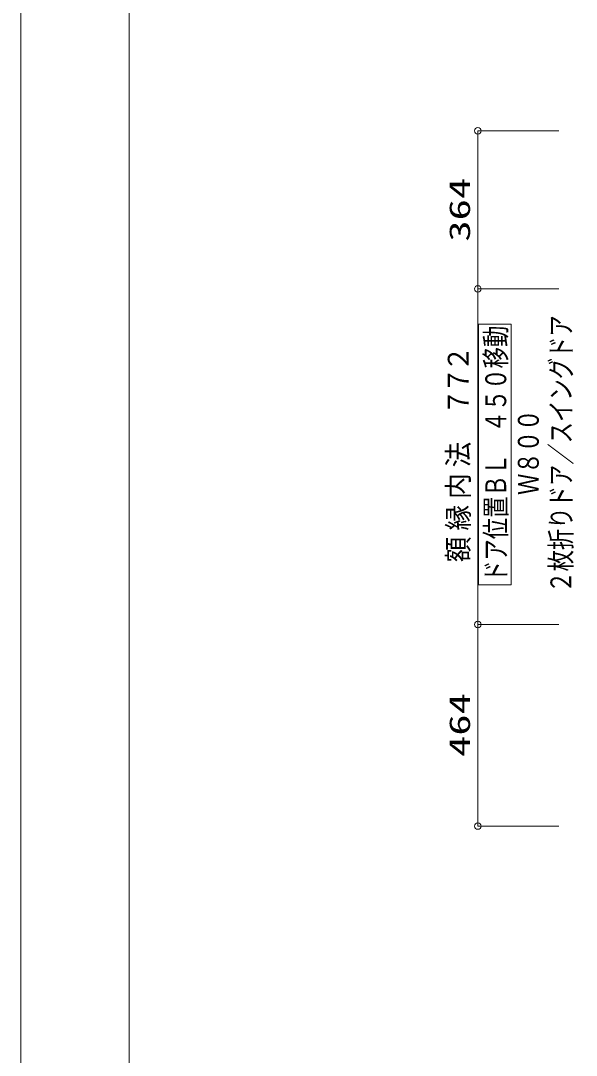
# Model space of a CAD drawing. Units: millimetres on the paper. Extents: x -305 to 305, y -152 to 152.
# Drawn here: x -301 to -249.9, y 0 to 95.2 of the extents above; entities that cross this region are included whole.
import ezdxf
from ezdxf.enums import TextEntityAlignment as Align

# ---------------------------------------------------------------- set-up
doc = ezdxf.new("R2010")
doc.units = ezdxf.units.MM
for name, color, linetype, lineweight in [('0-0_0', 7, 'Continuous', 9), ('0-1_VIEW0001', 7, 'Continuous', 9), ('0-3_図面枠', 3, 'Continuous', 9), ('0-4_DEFPOINTS', 7, 'Continuous', 9)]:
    doc.layers.add(name, color=color, linetype=linetype, lineweight=lineweight)
doc.styles.add('ＭＳ ゴシック', font='')
doc.styles.get('ＭＳ ゴシック').set_extended_font_data('MS Gothic')

# ---------------------------------------------------------------- blocks, each defined once
blk = doc.blocks.new('_ORIGIN')
at = {"layer": '0-0_0'}
blk.add_line((0, 0), (-1, 0), dxfattribs=at)
blk.add_circle((0, 0), 0.5, dxfattribs=at)

msp = doc.modelspace()

# ---------------------------------------------------------------- linework, layer by layer
at = {"layer": '0-0_0', "color": 4}
msp.add_line((-291.017, 134.963), (-291.017, -138.498), dxfattribs=at)
at = {"layer": '0-1_VIEW0001'}
for p, q in [((-251.471, 85.103), (-258.931, 85.103)), ((-258.931, 71.143), (-258.931, 84.503)), ((-251.471, 70.543), (-258.931, 70.543)), ((-251.471, 70.543), (-258.931, 70.543)), ((-258.931, 40.263), (-258.931, 69.943)), ((-255.861, 67.294), (-258.861, 67.294)), ((-258.861, 43.294), (-258.861, 67.294)), ((-255.861, 43.294), (-255.861, 67.294)), ((-255.861, 43.294), (-258.861, 43.294)), ((-251.471, 39.663), (-258.931, 39.663)), ((-251.471, 39.663), (-258.931, 39.663)), ((-258.931, 21.703), (-258.931, 39.063)), ((-251.471, 21.103), (-258.931, 21.103))]:
    msp.add_line(p, q, dxfattribs=at)
at = {"layer": '0-3_図面枠'}
msp.add_lwpolyline([(-291.017, -138.498), (108.983, -138.498), (108.983, 138.502), (-291.017, 138.502)], close=True, dxfattribs=at)
at = {"layer": '0-4_DEFPOINTS'}
msp.add_line((-301.017, -148.498), (-301.017, 148.502), dxfattribs=at)

# ---------------------------------------------------------------- block references
at = {"layer": '0-1_VIEW0001', "xscale": 0.6, "yscale": 0.6}
for p, rotation in [((-258.931, 85.103), 90), ((-258.931, 70.543), 270), ((-258.931, 70.543), 90), ((-258.931, 39.663), 270), ((-258.931, 39.663), 90), ((-258.931, 21.103), 270)]:
    msp.add_blockref('_ORIGIN', p, dxfattribs=dict(at, rotation=rotation))

# ---------------------------------------------------------------- texts
at = {"layer": '0-1_VIEW0001', "style": 'ＭＳ ゴシック'}
for s, width, p in [('364', 1.5, (-259.07, 74.897)), ('２枚折りドア／スイングドア', 0.75, (-249.747, 42.579)), ('ドア位置ＢＬ\u3000４５０移動', 0.75, (-255.741, 43.579)), ('２', 0.9, (-259.197, 62.937)), ('７', 0.9, (-259.197, 60.949)), ('７', 0.9, (-259.197, 58.961)), ('Ｗ８００', 0.75, (-252.744, 51.579)), ('法', 0.9, (-259.197, 54.121)), ('内', 0.9, (-259.197, 51.213)), ('縁', 0.9, (-259.197, 48.305)), ('額', 0.9, (-259.197, 45.397)), ('464', 1.5, (-259.07, 27.469))]:
    msp.add_text(s, height=1.921, rotation=90, dxfattribs=dict(at, width=width)).set_placement(p, align=Align.BOTTOM_LEFT)

doc.saveas('drawing.dxf')
